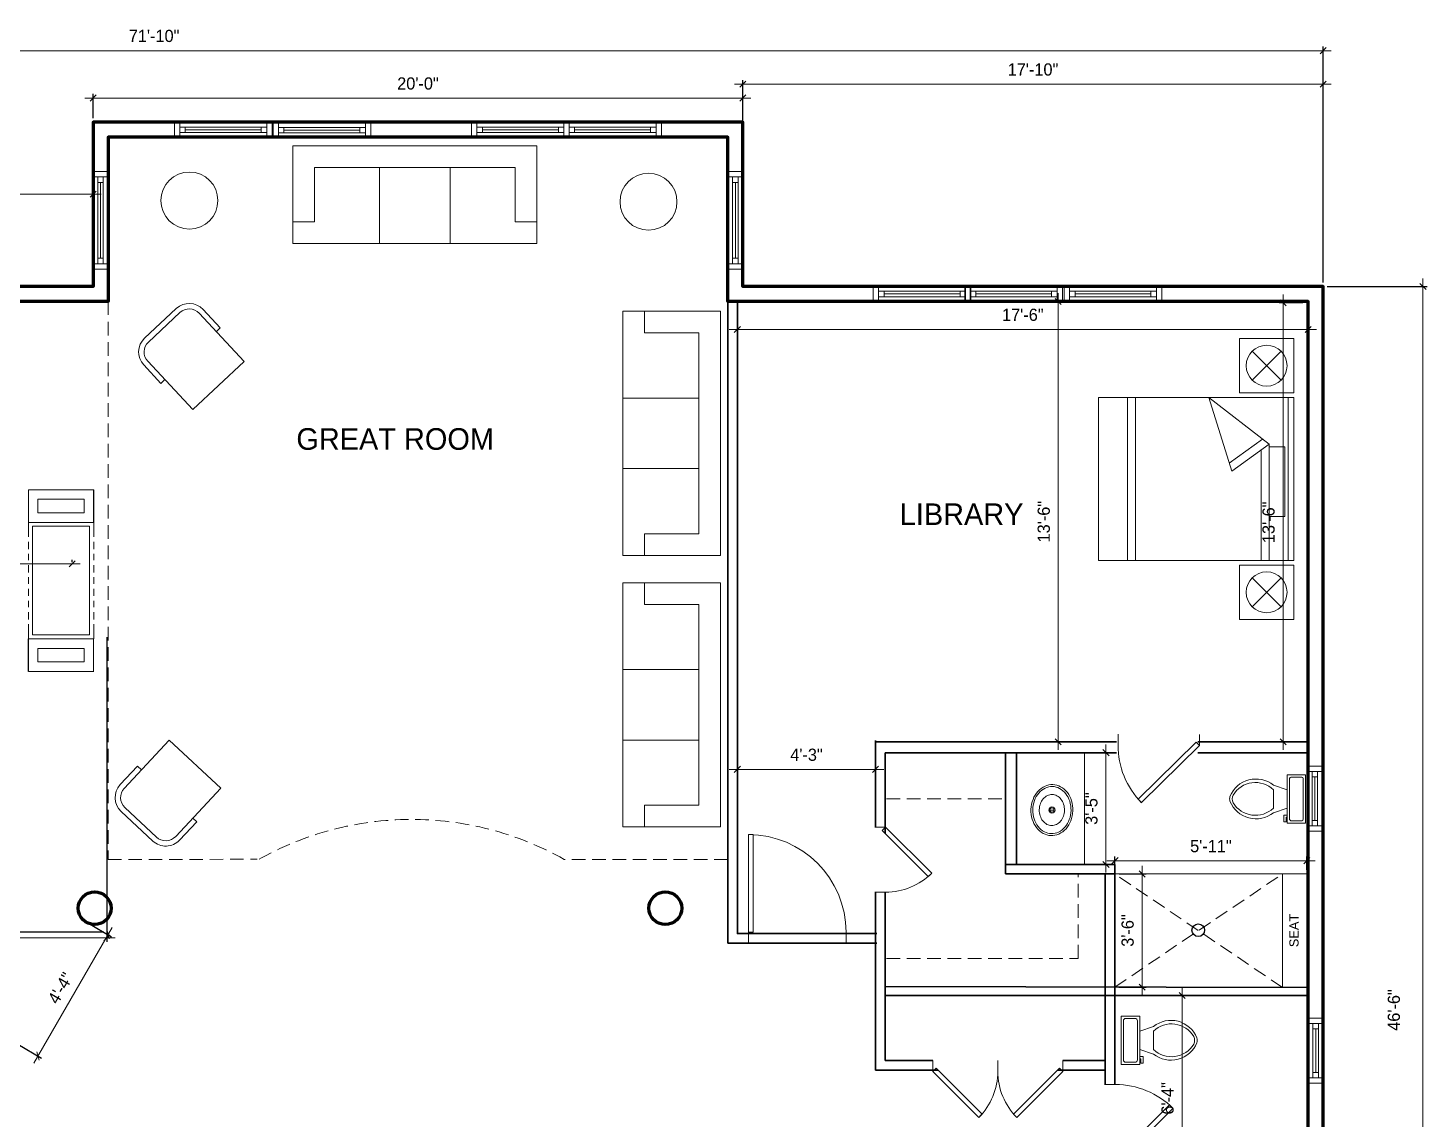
# Model space of a CAD drawing. Extents: x 2753 to 8941, y 12146 to 15850.
# Drawn here: x 5813 to 6329, y 14012 to 14414 of the extents above; entities that cross this region are included whole.
import ezdxf

# ---------------------------------------------------------------- set-up
doc = ezdxf.new("R2010")
doc.units = 0
doc.header["$LTSCALE"] = 20
doc.header["$MEASUREMENT"] = 0
doc.linetypes.add('Hidden (½x)', pattern=[0.1875, 0.125, -0.0625])
doc.layers.get('0').update_dxf_attribs({"lineweight": 9})
doc.layers.get('DefPoints').update_dxf_attribs({"color": 17})
for name, color, linetype, lineweight in [('A-FINE-15', 4, 'Continuous', 15), ('A-various', 8, 'Continuous', 5), ('A-Wall-New', 1, 'Continuous', 50), ('A-Wall-Partition', 3, 'Continuous', 35), ('A-windoor', 2, 'Continuous', 13), ('AFURNITURE', 134, 'Continuous', 18), ('Details', 2, 'Continuous', 15), ('DIM', 8, 'Continuous', 5), ('door', 43, 'Continuous', 13), ('Furniture', 132, 'Continuous', 5), ('hatch', 8, 'Continuous', 13), ('S-TEXT 1', 134, 'Continuous', 13), ('TEXT', 6, 'Continuous', 25)]:
    doc.layers.add(name, color=color, linetype=linetype, lineweight=lineweight)
for name, color, linetype in [('A-WALL-PATT', 253, 'Continuous'), ('ARROW', 4, 'Continuous'), ('BNDYTEXT', 3, 'Continuous'), ('S-HATCH', 8, 'Continuous')]:
    doc.layers.add(name, color=color, linetype=linetype)
doc.styles.get("Standard").update_dxf_attribs({"font": 'stylu.ttf'})
doc.dimstyles.new('Forum 24', dxfattribs={"dimscale": 24, "dimtxt": 0.1875, "dimasz": 0.09375, "dimexe": 0.0625, "dimexo": 0.0625, "dimgap": 0.125, "dimtad": 1, "dimdec": 4, "dimrnd": 1, "dimzin": 7, "dimdsep": 46, "dimlunit": 4, "dimtxsty": 'Standard', "dimblk": 'OBLIQUE', "dimblk1": 'DIMTICK', "dimblk2": 'OBLIQUE', "dimcen": -0.0625, "dimdle": 0.125, "dimclrd": 256, "dimclre": 256, "dimclrt": 256, "dimadec": 0, "dimazin": 0, "dimtfac": 1, "dimtdec": 4, "dimtmove": 1, "dimatfit": 3, "dimfxl": 0.0625, "dimtvp": 1.2, "dimfrac": 2, "dimtolj": 1, "dimtzin": 7, "dimlwd": 13, "dimarcsym": 0})

# ---------------------------------------------------------------- blocks, each defined once
blk = doc.blocks.new('*U674')
for p, q in [((-18, 0), (14, 0)), ((-18, -3.75), (-18, -1.75)), ((-18, -1.75), (14, -1.75)), ((14, -3.75), (-18, -3.75)), ((-16, -1.75), (-16, -3.75)), ((12, -2.75), (-16, -2.75)), ((12, -1.75), (12, -3.75)), ((14, -1.75), (14, -3.75)), ((-18, -5.5), (14, -5.5))]:
    blk.add_line(p, q)
blk.add_lwpolyline([(-18, -5.5), (-20, -5.5), (-20, 0), (-18, 0)], close=True)
at = {"extrusion": (0, 0, -1)}
blk.add_lwpolyline([(-14, -5.5), (-16, -5.5), (-16, 0), (-14, 0)], close=True, dxfattribs=at)
blk = doc.blocks.new('*U677')
for p, q in [((-36, 0), (-36, -4)), ((0, 0), (0, -4))]:
    blk.add_line(p, q)
blk.add_lwpolyline([(0, 0), (0, 36), (-1.75, 36), (-1.75, 0)], close=True)
blk.add_arc((0, 0), 36, 90, 180)
blk = doc.blocks.new('*U583')
for p, q in [((-24, 0), (-24, -4)), ((0, 0), (0, -4))]:
    blk.add_line(p, q)
blk.add_lwpolyline([(0, 0), (-16.97, 16.97), (-18.21, 15.73), (-1.24, -1.24)], close=True)
blk.add_arc((0, 0), 24, 135, 180)
blk = doc.blocks.new('_Oblique')
at = {"color": 0, "linetype": 'ByBlock', "lineweight": -2}
blk.add_line((-0.5, -0.5), (0.5, 0.5), dxfattribs=at)
blk = doc.blocks.new('*D783')
at = {"layer": 'DefPoints', "color": 0, "transparency": 16777216}
for p in [(5829.75, 14216.86), (5829.75, 14215.94), (5551.02, 14208.5)]:
    blk.add_point(p, dxfattribs=at)
at = {"layer": 'DIM', "lineweight": 13, "transparency": 16777216}
blk.add_line((5548.02, 14216.86), (5832.75, 14216.86), dxfattribs=at)
at = {"layer": 'DIM', "lineweight": -2, "transparency": 16777216}
for p, q in [((5551.02, 14210), (5551.02, 14218.36)), ((5829.75, 14217.44), (5829.75, 14218.36))]:
    blk.add_line(p, q, dxfattribs=at)
at = {"layer": 'DIM', "lineweight": 13, "transparency": 16777216, "xscale": 2.25, "yscale": 2.25, "zscale": 2.25, "rotation": 180}
blk.add_blockref('_Oblique', (5551.02, 14216.86), dxfattribs=at)
at = {"layer": 'DIM', "lineweight": 13, "transparency": 16777216, "xscale": 2.25, "yscale": 2.25, "zscale": 2.25}
blk.add_blockref('_Oblique', (5829.75, 14216.86), dxfattribs=at)
at = {"layer": 'DIM', "transparency": 16777216, "insert": (5690.38, 14222.19), "char_height": 4.5, "attachment_point": 5}
blk.add_mtext('\\A1;23\'-3"', dxfattribs=at)
blk = doc.blocks.new('DIMTICK')
for p, q in [((-1, 0), (1, 0)), ((0, 1), (0, -1))]:
    blk.add_line(p, q)
at = {"const_width": 0.141}
blk.add_lwpolyline([(0.71, 0.71), (-0.71, -0.71)], dxfattribs=at)
blk = doc.blocks.new('*D784')
at = {"layer": 'DefPoints', "color": 0, "transparency": 16777216}
for p in [(6290.96, 14406.07), (6290.96, 14319.13), (5429.02, 14315.51)]:
    blk.add_point(p, dxfattribs=at)
at = {"layer": 'DIM', "lineweight": 13, "transparency": 16777216}
blk.add_line((5426.02, 14406.07), (6293.96, 14406.07), dxfattribs=at)
at = {"layer": 'DIM', "lineweight": -2, "transparency": 16777216}
for p, q in [((5429.02, 14317.01), (5429.02, 14407.57)), ((6290.96, 14320.63), (6290.96, 14407.57))]:
    blk.add_line(p, q, dxfattribs=at)
at = {"layer": 'DIM', "lineweight": 13, "transparency": 16777216, "xscale": 2.25, "yscale": 2.25, "zscale": 2.25, "rotation": 180}
blk.add_blockref('_Oblique', (5429.02, 14406.07), dxfattribs=at)
at = {"layer": 'DIM', "lineweight": 13, "transparency": 16777216, "xscale": 2.25, "yscale": 2.25, "zscale": 2.25}
blk.add_blockref('_Oblique', (6290.96, 14406.07), dxfattribs=at)
at = {"layer": 'DIM', "transparency": 16777216, "insert": (5859.99, 14411.49), "char_height": 4.5, "attachment_point": 5}
blk.add_mtext('\\A1;71\'-10"', dxfattribs=at)
blk = doc.blocks.new('*D790')
at = {"layer": 'DefPoints', "color": 0, "transparency": 16777216}
for p in [(5842.6, 14191.4), (5434.52, 14185.59), (5842.6, 14079)]:
    blk.add_point(p, dxfattribs=at)
at = {"layer": 'DIM', "lineweight": -2, "transparency": 16777216}
for p, q in [((5842.6, 14189.9), (5842.6, 14077.5)), ((5434.52, 14184.09), (5434.52, 14077.5))]:
    blk.add_line(p, q, dxfattribs=at)
at = {"layer": 'DIM', "lineweight": 13, "transparency": 16777216}
blk.add_line((5431.52, 14079), (5845.6, 14079), dxfattribs=at)
at = {"layer": 'DIM', "lineweight": 13, "transparency": 16777216, "xscale": 2.25, "yscale": 2.25, "zscale": 2.25, "rotation": 180}
blk.add_blockref('_Oblique', (5434.52, 14079), dxfattribs=at)
at = {"layer": 'DIM', "lineweight": 13, "transparency": 16777216, "xscale": 2.25, "yscale": 2.25, "zscale": 2.25}
blk.add_blockref('_Oblique', (5842.6, 14079), dxfattribs=at)
at = {"layer": 'DIM', "transparency": 16777216, "insert": (5638.56, 14084.36), "char_height": 4.5, "attachment_point": 5}
blk.add_mtext('\\A1;34\'-0"', dxfattribs=at)
blk = doc.blocks.new('*U680')
for p, q in [((0, 0), (0, -4)), ((30, 0), (30, -4))]:
    blk.add_line(p, q)
blk.add_lwpolyline([(0, 0), (21.21, 21.21), (22.45, 19.98), (1.24, -1.24)], close=True)
blk.add_arc((0, 0), 30, 0, 45)
blk = doc.blocks.new('*D762')
at = {"layer": 'DefPoints', "color": 0, "transparency": 16777216}
for p in [(6075.01, 14141.11), (6125.97, 14127.16), (6075.01, 14097.16)]:
    blk.add_point(p, dxfattribs=at)
at = {"layer": 'S-HATCH', "lineweight": -2, "transparency": 16777216}
for p, q in [((6075.01, 14098.66), (6075.01, 14142.61)), ((6125.97, 14128.66), (6125.97, 14142.61))]:
    blk.add_line(p, q, dxfattribs=at)
at = {"layer": 'S-HATCH', "lineweight": 13, "transparency": 16777216}
blk.add_line((6128.97, 14141.11), (6072.01, 14141.11), dxfattribs=at)
at = {"layer": 'S-HATCH', "lineweight": 13, "transparency": 16777216, "xscale": 2.25, "yscale": 2.25, "zscale": 2.25, "rotation": 180}
blk.add_blockref('_Oblique', (6075.01, 14141.11), dxfattribs=at)
at = {"layer": 'S-HATCH', "lineweight": 13, "transparency": 16777216, "xscale": 2.25, "yscale": 2.25, "zscale": 2.25}
blk.add_blockref('_Oblique', (6125.97, 14141.11), dxfattribs=at)
at = {"layer": 'S-HATCH', "transparency": 16777216, "insert": (6100.49, 14146.46), "char_height": 4.5, "attachment_point": 5}
blk.add_mtext('\\A1;4\'-3"', dxfattribs=at)
blk = doc.blocks.new('*U669')
for p, q in [((-18, 0), (2, 0)), ((-18, -3.75), (-18, -1.75)), ((-18, -1.75), (2, -1.75)), ((2, -3.75), (-18, -3.75)), ((-16, -1.75), (-16, -3.75)), ((0, -2.75), (-16, -2.75)), ((0, -1.75), (0, -3.75)), ((2, -1.75), (2, -3.75)), ((-18, -5.5), (2, -5.5))]:
    blk.add_line(p, q)
blk.add_lwpolyline([(-18, -5.5), (-20, -5.5), (-20, 0), (-18, 0)], close=True)
at = {"extrusion": (0, 0, -1)}
blk.add_lwpolyline([(-2, -5.5), (-4, -5.5), (-4, 0), (-2, 0)], close=True, dxfattribs=at)
blk = doc.blocks.new('*D765')
at = {"layer": 'DefPoints', "color": 0, "transparency": 16777216}
for p in [(6290.96, 14319.13), (6327.75, 14319.13), (6290.96, 13761.62)]:
    blk.add_point(p, dxfattribs=at)
at = {"layer": 'DIM', "lineweight": -2, "transparency": 16777216}
for p, q in [((6292.46, 14319.13), (6329.25, 14319.13)), ((6292.46, 13761.62), (6329.25, 13761.62))]:
    blk.add_line(p, q, dxfattribs=at)
at = {"layer": 'DIM', "lineweight": 13, "transparency": 16777216}
blk.add_line((6327.75, 13758.62), (6327.75, 14322.13), dxfattribs=at)
at = {"layer": 'DIM', "lineweight": 13, "transparency": 16777216, "xscale": 2.25, "yscale": 2.25, "zscale": 2.25}
for p, rotation in [((6327.75, 14319.13), 90), ((6327.75, 13761.62), 270)]:
    blk.add_blockref('_Oblique', p, dxfattribs=dict(at, rotation=rotation))
at = {"layer": 'DIM', "transparency": 16777216, "insert": (6317.05, 14052.37), "char_height": 4.5, "attachment_point": 5, "rotation": 90}
blk.add_mtext('\\A1;46\'-6"', dxfattribs=at)
blk = doc.blocks.new('*D766')
at = {"layer": 'DefPoints', "color": 0, "transparency": 16777216}
for p in [(6284.96, 14313.13), (6276.19, 14151.24), (6284.96, 14151.24)]:
    blk.add_point(p, dxfattribs=at)
at = {"layer": 'DIM', "lineweight": -2, "transparency": 16777216}
for p, q in [((6283.46, 14313.13), (6274.69, 14313.13)), ((6283.46, 14151.24), (6274.69, 14151.24))]:
    blk.add_line(p, q, dxfattribs=at)
at = {"layer": 'DIM', "lineweight": 13, "transparency": 16777216}
blk.add_line((6276.19, 14316.13), (6276.19, 14148.24), dxfattribs=at)
at = {"layer": 'DIM', "lineweight": 13, "transparency": 16777216, "xscale": 2.25, "yscale": 2.25, "zscale": 2.25}
for p, rotation in [((6276.19, 14313.13), 90), ((6276.19, 14151.24), 270)]:
    blk.add_blockref('_Oblique', p, dxfattribs=dict(at, rotation=rotation))
at = {"layer": 'DIM', "transparency": 16777216, "insert": (6270.85, 14232.18), "char_height": 4.5, "attachment_point": 5, "rotation": 90}
blk.add_mtext('\\A1;13\'-6"', dxfattribs=at)
blk = doc.blocks.new('Toilet - top')
for p, q in [((9.5, -6), (9.5, -2)), ((-10, -8.5), (-8, -8.5)), ((-10, -9.5), (-10, -8.5)), ((-7, -9.5), (-10, -9.5)), ((-8, -8.5), (-8, -8)), ((-7, -8), (-7, -9.5)), ((-4, -8), (-6, -14)), ((4, -8), (6, -14)), ((4, -14), (-4, -14))]:
    blk.add_line(p, q)
blk.add_lwpolyline([(10.5, -8), (10.5, 0), (-10.5, 0), (-10.5, -8)], close=True)
for points in [[(-9.5, -2), (-9.5, -6)], [(8.5, -1), (-8.5, -1)], [(-8.5, -7), (8.5, -7)]]:
    blk.add_lwpolyline(points)
for centre, radius, start, end in [((-8.62, -1.88), 0.884, 81.8699, 188.1301), ((-8.62, -6.12), 0.884, 171.8699, 278.1301), ((8.62, -1.88), 0.884, 351.8699, 98.1301), ((8.62, -6.12), 0.884, 261.8699, 8.1301), ((3.52, -21.58), 12.17, 141.46911, 247.97143), ((4.2, -21.82), 11.33, 136.36773, 238.94682), ((-3.52, -21.58), 12.17, 292.02843, 38.53071), ((-4.2, -21.82), 11.33, 301.05301, 43.63209), ((0, -27.88), 4, 245.73182, 294.26817), ((0, -29), 4, 254.86053, 285.13947)]:
    blk.add_arc(centre, radius, start, end)
blk = doc.blocks.new('*U666')
for p, q in [((0, 0), (0, -4)), ((30, 0), (30, -4))]:
    blk.add_line(p, q)
blk.add_lwpolyline([(0, 0), (21.21, 21.21), (22.45, 19.98), (1.24, -1.24)], close=True)
blk.add_arc((0, 0), 30, 0, 45)
blk = doc.blocks.new('*U673')
for p, q in [((-24, 0), (-24, 4)), ((0, 0), (0, 4))]:
    blk.add_line(p, q)
blk.add_lwpolyline([(0, 0), (-16.97, -16.97), (-18.21, -15.73), (-1.24, 1.24)], close=True)
blk.add_arc((0, 0), 24, 180, 225)
blk = doc.blocks.new('*D785')
at = {"layer": 'DefPoints', "color": 0, "transparency": 16777216}
for p in [(6077.01, 14393.69), (6077.01, 14319.13), (6290.96, 14319.13)]:
    blk.add_point(p, dxfattribs=at)
at = {"layer": 'DIM', "lineweight": -2, "transparency": 16777216}
for p, q in [((6077.01, 14320.63), (6077.01, 14395.19)), ((6290.96, 14320.63), (6290.96, 14395.19))]:
    blk.add_line(p, q, dxfattribs=at)
at = {"layer": 'DIM', "lineweight": 13, "transparency": 16777216}
blk.add_line((6293.96, 14393.69), (6074.01, 14393.69), dxfattribs=at)
at = {"layer": 'DIM', "lineweight": 13, "transparency": 16777216, "xscale": 2.25, "yscale": 2.25, "zscale": 2.25, "rotation": 180}
blk.add_blockref('_Oblique', (6077.01, 14393.69), dxfattribs=at)
at = {"layer": 'DIM', "lineweight": 13, "transparency": 16777216, "xscale": 2.25, "yscale": 2.25, "zscale": 2.25}
blk.add_blockref('_Oblique', (6290.96, 14393.69), dxfattribs=at)
at = {"layer": 'DIM', "transparency": 16777216, "insert": (6183.99, 14399.12), "char_height": 4.5, "attachment_point": 5}
blk.add_mtext('\\A1;17\'-10"', dxfattribs=at)
blk = doc.blocks.new('*D786')
at = {"layer": 'DefPoints', "color": 0, "transparency": 16777216}
for p in [(5837.5, 14388.62), (5837.5, 14379.67), (6077.01, 14379.67)]:
    blk.add_point(p, dxfattribs=at)
at = {"layer": 'DIM', "lineweight": -2, "transparency": 16777216}
for p, q in [((5837.5, 14381.17), (5837.5, 14390.12)), ((6077.01, 14381.17), (6077.01, 14390.12))]:
    blk.add_line(p, q, dxfattribs=at)
at = {"layer": 'DIM', "lineweight": 13, "transparency": 16777216}
blk.add_line((6080.01, 14388.62), (5834.5, 14388.62), dxfattribs=at)
at = {"layer": 'DIM', "lineweight": 13, "transparency": 16777216, "xscale": 2.25, "yscale": 2.25, "zscale": 2.25, "rotation": 180}
blk.add_blockref('_Oblique', (5837.5, 14388.62), dxfattribs=at)
at = {"layer": 'DIM', "lineweight": 13, "transparency": 16777216, "xscale": 2.25, "yscale": 2.25, "zscale": 2.25}
blk.add_blockref('_Oblique', (6077.01, 14388.62), dxfattribs=at)
at = {"layer": 'DIM', "transparency": 16777216, "insert": (5957.26, 14393.96), "char_height": 4.5, "attachment_point": 5}
blk.add_mtext('\\A1;20\'-0"', dxfattribs=at)
blk = doc.blocks.new('*D787')
at = {"layer": 'DefPoints', "color": 0, "transparency": 16777216}
for p in [(5429.02, 14353.19), (5429.02, 14319.13), (5837.5, 14319.13)]:
    blk.add_point(p, dxfattribs=at)
at = {"layer": 'DIM', "lineweight": -2, "transparency": 16777216}
for p, q in [((5429.02, 14320.63), (5429.02, 14354.69)), ((5837.5, 14320.63), (5837.5, 14354.69))]:
    blk.add_line(p, q, dxfattribs=at)
at = {"layer": 'DIM', "lineweight": 13, "transparency": 16777216}
blk.add_line((5840.5, 14353.19), (5426.02, 14353.19), dxfattribs=at)
at = {"layer": 'DIM', "lineweight": 13, "transparency": 16777216, "xscale": 2.25, "yscale": 2.25, "zscale": 2.25, "rotation": 180}
blk.add_blockref('_Oblique', (5429.02, 14353.19), dxfattribs=at)
at = {"layer": 'DIM', "lineweight": 13, "transparency": 16777216, "xscale": 2.25, "yscale": 2.25, "zscale": 2.25}
blk.add_blockref('_Oblique', (5837.5, 14353.19), dxfattribs=at)
at = {"layer": 'DIM', "transparency": 16777216, "insert": (5633.26, 14358.55), "char_height": 4.5, "attachment_point": 5}
blk.add_mtext('\\A1;34\'-0"', dxfattribs=at)
blk = doc.blocks.new('A$C4D910482')
at = {"layer": 'Furniture', "linetype": 'Continuous'}
for p, q in [((31.34, 27.96), (7, 27.96)), ((16.29, 27.96), (16.29, 29.96)), ((31.34, 2), (31.34, 27.96)), ((2, 22.96), (2, 7)), ((7, 2), (31.34, 2)), ((16.29, 0), (16.29, 2))]:
    blk.add_line(p, q, dxfattribs=at)
for points in [[(16.29, 29.96), (7, 29.96)], [(0, 22.96), (0, 7)], [(7, 0), (16.29, 0)]]:
    blk.add_lwpolyline(points, dxfattribs=at)
for centre, radius, start, end in [((7, 22.96), 7, 90, 180), ((7, 22.96), 5, 90, 180), ((7, 7), 7, 180, 270), ((7, 7), 5, 180, 270)]:
    blk.add_arc(centre, radius, start, end, dxfattribs=at)
blk = doc.blocks.new('A$C7F3F290D')
at = {"layer": 'Furniture', "linetype": 'Continuous'}
for p, q in [((32, 28), (32, 0)), ((58, 28), (58, 0)), ((8, 8), (0, 8)), ((90, 8), (82, 8))]:
    blk.add_line(p, q, dxfattribs=at)
blk.add_lwpolyline([(0, 36), (90, 36), (90, 0), (0, 0)], close=True, dxfattribs=at)
blk.add_lwpolyline([(8, 8), (8, 28), (82, 28), (82, 8)], dxfattribs=at)
blk = doc.blocks.new('A$C13B4006E')
at = {"layer": 'Furniture'}
for p, q in [((0, 83.54), (0, 103.54)), ((0, 103.54), (20, 103.54)), ((20, 83.54), (20, 103.54)), ((4.68, 98.86), (15.32, 88.21)), ((4.68, 88.21), (15.32, 98.86)), ((0, 83.54), (20, 83.54)), ((2, 21.77), (2, 81.77)), ((9, 38.97), (9, 81.77)), ((12, 41.12), (12, 81.77)), ((58.34, 81.77), (58.34, 21.77)), ((61.34, 81.77), (61.34, 21.77)), ((9, 38.97), (22.88, 48.93)), ((22.88, 48.93), (31.26, 21.77)), ((11.48, 37.05), (23.81, 45.91)), ((31.26, 21.77), (9, 38.97)), ((0, 20), (20, 20)), ((0, 20), (0, 0)), ((20, 20), (20, 0)), ((4.68, 4.68), (15.32, 15.32)), ((4.68, 15.32), (15.32, 4.68)), ((0, 0), (20, 0))]:
    blk.add_line(p, q, dxfattribs=at)
blk.add_lwpolyline([(72, 81.77), (0, 81.77), (0, 21.77), (72, 21.77)], close=True, dxfattribs=at)
blk.add_lwpolyline([(9, 39.96), (3.3, 39.96), (3.3, 65.54), (9, 65.54)], dxfattribs=at)
for centre in [(10, 93.54), (10, 10)]:
    blk.add_circle(centre, 7.53, dxfattribs=at)
blk = doc.blocks.new('*D810')
at = {"layer": 'A-WALL-PATT', "lineweight": -2, "transparency": 16777216}
for p, q in [((6215.72, 14102.53), (6225.73, 14102.53)), ((6215.66, 14060.83), (6225.73, 14060.83))]:
    blk.add_line(p, q, dxfattribs=at)
at = {"layer": 'A-WALL-PATT', "lineweight": 13, "transparency": 16777216}
blk.add_line((6224.23, 14105.53), (6224.23, 14057.83), dxfattribs=at)
at = {"layer": 'DefPoints', "color": 0, "transparency": 16777216}
for p in [(6214.22, 14102.53), (6214.16, 14060.83), (6224.23, 14060.83)]:
    blk.add_point(p, dxfattribs=at)
at = {"layer": 'A-WALL-PATT', "lineweight": 13, "transparency": 16777216, "xscale": 2.25, "yscale": 2.25, "zscale": 2.25}
for p, rotation in [((6224.23, 14102.53), 90), ((6224.23, 14060.83), 270)]:
    blk.add_blockref('_Oblique', p, dxfattribs=dict(at, rotation=rotation))
at = {"layer": 'A-WALL-PATT', "transparency": 16777216, "insert": (6218.9, 14081.68), "char_height": 4.5, "attachment_point": 5, "rotation": 90}
blk.add_mtext('\\A1;3\'-6"', dxfattribs=at)
blk = doc.blocks.new('*D811')
at = {"layer": 'A-WALL-PATT', "lineweight": 13, "transparency": 16777216}
blk.add_line((6211.22, 14107.43), (6287.96, 14107.43), dxfattribs=at)
at = {"layer": 'A-WALL-PATT', "lineweight": -2, "transparency": 16777216}
for p, q in [((6214.22, 14104.03), (6214.22, 14108.93)), ((6284.96, 14104.03), (6284.96, 14108.93))]:
    blk.add_line(p, q, dxfattribs=at)
at = {"layer": 'DefPoints', "color": 0, "transparency": 16777216}
for p in [(6284.96, 14107.43), (6214.22, 14102.53), (6284.96, 14102.53)]:
    blk.add_point(p, dxfattribs=at)
at = {"layer": 'A-WALL-PATT', "lineweight": 13, "transparency": 16777216, "xscale": 2.25, "yscale": 2.25, "zscale": 2.25, "rotation": 180}
blk.add_blockref('_Oblique', (6214.22, 14107.43), dxfattribs=at)
at = {"layer": 'A-WALL-PATT', "lineweight": 13, "transparency": 16777216, "xscale": 2.25, "yscale": 2.25, "zscale": 2.25}
blk.add_blockref('_Oblique', (6284.96, 14107.43), dxfattribs=at)
at = {"layer": 'A-WALL-PATT', "transparency": 16777216, "insert": (6249.59, 14112.78), "char_height": 4.5, "attachment_point": 5}
blk.add_mtext('\\A1;5\'-11"', dxfattribs=at)
blk = doc.blocks.new('*D812')
at = {"layer": 'A-WALL-PATT', "lineweight": 13, "transparency": 16777216}
blk.add_line((6238.98, 14060.71), (6238.98, 13978.89), dxfattribs=at)
at = {"layer": 'A-WALL-PATT', "lineweight": -2, "transparency": 16777216}
for p, q in [((6215.66, 14057.71), (6240.48, 14057.71)), ((6215.66, 13981.89), (6240.48, 13981.89))]:
    blk.add_line(p, q, dxfattribs=at)
at = {"layer": 'DefPoints', "color": 0, "transparency": 16777216}
for p in [(6214.16, 14057.71), (6214.16, 13981.89), (6238.98, 13981.89)]:
    blk.add_point(p, dxfattribs=at)
at = {"layer": 'A-WALL-PATT', "lineweight": 13, "transparency": 16777216, "xscale": 2.25, "yscale": 2.25, "zscale": 2.25}
for p, rotation in [((6238.98, 14057.71), 90), ((6238.98, 13981.89), 270)]:
    blk.add_blockref('_Oblique', p, dxfattribs=dict(at, rotation=rotation))
at = {"layer": 'A-WALL-PATT', "transparency": 16777216, "insert": (6233.63, 14019.8), "char_height": 4.5, "attachment_point": 5, "rotation": 90}
blk.add_mtext('\\A1;6\'-4"', dxfattribs=at)
blk = doc.blocks.new('*D813')
at = {"layer": 'A-various', "lineweight": -2, "transparency": 16777216}
for p, q in [((6204.51, 14147.24), (6212.4, 14147.24)), ((6204.51, 14106.03), (6212.4, 14106.03))]:
    blk.add_line(p, q, dxfattribs=at)
at = {"layer": 'A-various', "lineweight": 13, "transparency": 16777216}
blk.add_line((6210.9, 14150.24), (6210.9, 14103.03), dxfattribs=at)
at = {"layer": 'DefPoints', "color": 0, "transparency": 16777216}
for p in [(6203.01, 14147.24), (6203.01, 14106.03), (6210.9, 14106.03)]:
    blk.add_point(p, dxfattribs=at)
at = {"layer": 'A-various', "lineweight": 13, "transparency": 16777216, "xscale": 2.25, "yscale": 2.25, "zscale": 2.25}
for p, rotation in [((6210.9, 14147.24), 90), ((6210.9, 14106.03), 270)]:
    blk.add_blockref('_Oblique', p, dxfattribs=dict(at, rotation=rotation))
at = {"layer": 'A-various', "transparency": 16777216, "insert": (6205.55, 14126.64), "char_height": 4.5, "attachment_point": 5, "rotation": 90}
blk.add_mtext('\\A1;3\'-5"', dxfattribs=at)
blk = doc.blocks.new('*D815')
at = {"layer": 'BNDYTEXT', "lineweight": -2, "transparency": 16777216}
for p, q in [((6178.37, 14313.63), (6194.81, 14313.63)), ((6178.37, 14151.24), (6194.81, 14151.24))]:
    blk.add_line(p, q, dxfattribs=at)
at = {"layer": 'BNDYTEXT', "lineweight": 13, "transparency": 16777216}
blk.add_line((6193.31, 14316.63), (6193.31, 14148.24), dxfattribs=at)
at = {"layer": 'DefPoints', "color": 0, "transparency": 16777216}
for p in [(6176.87, 14313.63), (6176.87, 14151.24), (6193.31, 14151.24)]:
    blk.add_point(p, dxfattribs=at)
at = {"layer": 'BNDYTEXT', "lineweight": 13, "transparency": 16777216, "xscale": 2.25, "yscale": 2.25, "zscale": 2.25}
for p, rotation in [((6193.31, 14313.63), 90), ((6193.31, 14151.24), 270)]:
    blk.add_blockref('_Oblique', p, dxfattribs=dict(at, rotation=rotation))
at = {"layer": 'BNDYTEXT', "transparency": 16777216, "insert": (6187.98, 14232.43), "char_height": 4.5, "attachment_point": 5, "rotation": 90}
blk.add_mtext('\\A1;13\'-6"', dxfattribs=at)
blk = doc.blocks.new('*D816')
at = {"layer": 'BNDYTEXT', "lineweight": -2, "transparency": 16777216}
for p, q in [((6075.01, 14312.13), (6075.01, 14301.76)), ((6285.46, 14312.13), (6285.46, 14301.76))]:
    blk.add_line(p, q, dxfattribs=at)
at = {"layer": 'BNDYTEXT', "lineweight": 13, "transparency": 16777216}
blk.add_line((6072.01, 14303.26), (6288.46, 14303.26), dxfattribs=at)
at = {"layer": 'DefPoints', "color": 0, "transparency": 16777216}
for p in [(6075.01, 14313.63), (6285.46, 14313.63), (6285.46, 14303.26)]:
    blk.add_point(p, dxfattribs=at)
at = {"layer": 'BNDYTEXT', "lineweight": 13, "transparency": 16777216, "xscale": 2.25, "yscale": 2.25, "zscale": 2.25, "rotation": 180}
blk.add_blockref('_Oblique', (6075.01, 14303.26), dxfattribs=at)
at = {"layer": 'BNDYTEXT', "lineweight": 13, "transparency": 16777216, "xscale": 2.25, "yscale": 2.25, "zscale": 2.25}
blk.add_blockref('_Oblique', (6285.46, 14303.26), dxfattribs=at)
at = {"layer": 'BNDYTEXT', "transparency": 16777216, "insert": (6180.24, 14308.67), "char_height": 4.5, "attachment_point": 5}
blk.add_mtext('\\A1;17\'-6"', dxfattribs=at)
blk = doc.blocks.new('*D854')
at = {"layer": 'A-WALL-PATT', "lineweight": 13, "transparency": 16777216}
blk.add_line((5844.54, 14082.74), (5815.68, 14032.82), dxfattribs=at)
at = {"layer": 'A-WALL-PATT', "lineweight": -2, "transparency": 16777216}
for p, q in [((5835.58, 14084.46), (5844.34, 14079.39)), ((5809.72, 14039.73), (5818.48, 14034.67))]:
    blk.add_line(p, q, dxfattribs=at)
at = {"layer": 'DefPoints', "color": 0, "transparency": 16777216}
for p in [(5834.29, 14085.21), (5808.42, 14040.48), (5817.18, 14035.42)]:
    blk.add_point(p, dxfattribs=at)
at = {"layer": 'A-WALL-PATT', "lineweight": 13, "transparency": 16777216, "xscale": 2.25, "yscale": 2.25, "zscale": 2.25}
for p, rotation in [((5843.04, 14080.14), 59.96096520257899), ((5817.18, 14035.42), 239.960965202579)]:
    blk.add_blockref('_Oblique', p, dxfattribs=dict(at, rotation=rotation))
at = {"layer": 'A-WALL-PATT', "transparency": 16777216, "insert": (5825.48, 14060.46), "char_height": 4.5, "attachment_point": 5, "rotation": 59.961}
blk.add_mtext('\\A1;4\'-4"', dxfattribs=at)
blk = doc.blocks.new('*D771')
at = {"layer": 'A-WALL-PATT', "lineweight": -2, "transparency": 16777216}
for p, q in [((5841.5, 14313.63), (5804.72, 14313.63)), ((5841.5, 14081.02), (5804.72, 14081.02))]:
    blk.add_line(p, q, dxfattribs=at)
at = {"layer": 'A-WALL-PATT', "lineweight": 13, "transparency": 16777216}
blk.add_line((5806.22, 14316.63), (5806.22, 14078.02), dxfattribs=at)
at = {"layer": 'DefPoints', "color": 0, "transparency": 16777216}
for p in [(5843, 14313.63), (5806.22, 14081.02), (5843, 14081.02)]:
    blk.add_point(p, dxfattribs=at)
at = {"layer": 'A-WALL-PATT', "lineweight": 13, "transparency": 16777216, "xscale": 2.25, "yscale": 2.25, "zscale": 2.25}
for p, rotation in [((5806.22, 14313.63), 90), ((5806.22, 14081.02), 270)]:
    blk.add_blockref('_Oblique', p, dxfattribs=dict(at, rotation=rotation))
at = {"layer": 'A-WALL-PATT', "transparency": 16777216, "insert": (5800.87, 14197.32), "char_height": 4.5, "attachment_point": 5, "rotation": 90}
blk.add_mtext('\\A1;19\'-5"', dxfattribs=at)

msp = doc.modelspace()

# ---------------------------------------------------------------- linework, layer by layer
at = {"layer": 'A-FINE-15', "linetype": 'Hidden (½x)', "ltscale": 2}
for p, q in [((6129.96769, 14130.24906), (6173.85724, 14130.24906)), ((6275.91849, 14060.73136), (6214.14363, 14102.53257)), ((6214.15727, 14060.83252), (6275.91849, 14102.53257))]:
    msp.add_line(p, q, dxfattribs=at)
at = {"layer": 'A-FINE-15'}
for points in [[(5837.6536, 14244.1694), (5813.6536, 14244.1694), (5837.6536, 14244.1694), (5837.6536, 14232.1694), (5813.6536, 14232.1694)], [(5813.65427, 14244.1694), (5814.1336, 14244.1694), (5813.7336, 14244.1694)], [(5813.73354, 14244.1694), (5813.73354, 14232.1694), (5837.73354, 14232.1694), (5837.73354, 14244.1694)], [(5819.17347, 14244.1694), (5837.73347, 14244.1694), (5819.17347, 14244.1694)], [(5813.6536, 14232.1694), (5813.6536, 14226.8094)], [(5837.73354, 14232.1694), (5837.73354, 14226.8094)], [(5813.6536, 14224.9694), (5813.6536, 14222.3294)], [(5837.73354, 14224.9694), (5837.73354, 14222.3294)], [(5813.6536, 14220.5694), (5813.6536, 14218.1694)], [(5837.73354, 14220.5694), (5837.73354, 14218.1694)], [(5813.6536, 14216.3294), (5813.6536, 14213.6894)], [(5837.73354, 14216.3294), (5837.73354, 14213.6894)], [(5813.6536, 14211.9294), (5813.6536, 14209.5294)], [(5837.73354, 14211.9294), (5837.73354, 14209.5294)], [(5813.6536, 14207.6894), (5813.6536, 14205.0494)], [(5837.73354, 14207.6894), (5837.73354, 14205.0494)], [(5813.6536, 14203.2894), (5813.6536, 14200.8894)], [(5813.6536, 14199.0494), (5813.6536, 14196.4094)], [(5837.73354, 14203.2894), (5837.73354, 14200.8894)], [(5837.73354, 14199.0494), (5837.73354, 14196.4094)], [(5813.73354, 14194.6494), (5813.73354, 14189.2094), (5818.29354, 14189.2094)], [(5837.73354, 14194.6494), (5837.73354, 14189.2094)], [(5813.6536, 14189.2094), (5837.6536, 14189.2094), (5837.6536, 14177.2094)], [(5820.05354, 14189.2094), (5822.6942, 14189.2094)], [(5824.53347, 14189.2094), (5826.93347, 14189.2094)], [(5828.69347, 14189.2094), (5831.3328, 14189.2094)], [(5833.17347, 14189.2094), (5837.73347, 14189.2094)], [(5813.6536, 14177.2094), (5837.6536, 14177.2094), (5813.6536, 14177.2094)], [(5819.17347, 14177.2094), (5837.73347, 14177.2094), (5819.17347, 14177.2094)]]:
    msp.add_lwpolyline(points, dxfattribs=at)
for points in [[(5817.17287, 14235.6894), (5817.17287, 14240.73006), (5834.21354, 14240.73006), (5834.21354, 14235.6894), (5834.21354, 14240.73006), (5817.17287, 14240.73006)], [(5834.21414, 14235.6894), (5817.17347, 14235.6894)], [(5836.21354, 14230.7294), (5815.17287, 14230.7294), (5815.17287, 14190.7294), (5836.21354, 14190.7294)], [(5817.17287, 14185.6894), (5817.17287, 14180.73006), (5834.21354, 14180.73006), (5834.21354, 14185.6894), (5834.21354, 14180.73006), (5817.17287, 14180.73006)], [(5834.21414, 14185.6894), (5817.17347, 14185.6894)]]:
    msp.add_lwpolyline(points, close=True, dxfattribs=at)
at = {"layer": 'A-FINE-15', "linetype": 'Hidden (½x)', "ltscale": 2}
msp.add_lwpolyline([(6129.96769, 14071.37545), (6200.65727, 14071.37545), (6200.65727, 14102.53257)], dxfattribs=at)
at = {"layer": 'A-Wall-New', "lineweight": 70}
for points in [[(6290.95996, 13761.62129), (6290.95996, 14319.12574), (6077.01453, 14319.12574), (6077.01453, 14379.67461), (5837.49679, 14379.67461), (5837.49679, 14319.12574), (5429.01724, 14319.12574), (5429.01724, 13667.67673), (5668.99679, 13667.67673), (5668.99679, 13761.62129), (5698.1947, 13761.62129), (5716.65908, 13721.18994), (5822.0428, 13721.18994), (5840.50718, 13761.62129), (6091.29225, 13761.62129), (6109.88901, 13720.90007), (6215.27273, 13720.90007), (6233.86949, 13761.62129)], [(6285.45996, 13767.12129), (6285.45996, 14313.62574), (6071.51453, 14313.62574), (6071.51453, 14374.17461), (5842.99679, 14374.17461), (5842.99679, 14313.62574), (5434.51724, 14313.62574), (5434.51724, 13673.17673), (5663.49679, 13673.17673), (5663.49679, 13767.12129), (5701.72934, 13767.12129), (5720.19371, 13726.68994), (5818.50817, 13726.68994), (5836.97254, 13767.12129), (6094.82688, 13767.12129), (6113.42364, 13726.40007), (6211.7381, 13726.40007), (6230.33485, 13767.12129)]]:
    msp.add_lwpolyline(points, close=True, dxfattribs=at)
for centre in [(5838.08151, 14089.90606), (6048.45321, 14089.90606)]:
    msp.add_circle(centre, 6.04152, dxfattribs=at)
at = {"layer": 'A-Wall-Partition'}
for p, q in [((6125.96769, 14119.79908), (6125.96769, 14151.74245)), ((6125.96769, 14151.2412), (6214.749, 14151.2412)), ((6129.46769, 14147.2412), (6179.76581, 14147.2412)), ((6129.46769, 14147.2412), (6129.46769, 14117.52763)), ((6173.85724, 14102.53257), (6173.85724, 14147.2412)), ((6177.85724, 14106.03257), (6177.85724, 14147.2412)), ((6179.76581, 14147.2412), (6214.76367, 14147.2412)), ((6244.749, 14151.2412), (6285.45996, 14151.2412)), ((6244.749, 14147.2412), (6285.45996, 14147.2412)), ((6214.15727, 14106.03257), (6173.85724, 14106.03257)), ((6214.14363, 14102.53257), (6173.85724, 14102.53257)), ((6125.96769, 14080.52617), (6125.96769, 14095.79908)), ((6125.96769, 14077.02617), (6125.96769, 14095.79908)), ((6129.46769, 14095.79908), (6129.46769, 14033.70768)), ((6125.96769, 14077.02617), (6125.96769, 14030.20768)), ((6210.65727, 14024.91164), (6210.65727, 14048.73027)), ((6214.15727, 14024.91164), (6214.15727, 14048.73027)), ((6129.46769, 14033.70768), (6147.01548, 14033.70768)), ((6195.01548, 14033.70768), (6210.65727, 14033.70768)), ((6125.96769, 14030.20768), (6148.99035, 14030.20768)), ((6193.04061, 14030.20768), (6210.65727, 14030.20768))]:
    msp.add_line(p, q, dxfattribs=at)
for points in [[(6290.95996, 13761.62129), (6285.45996, 13767.12129), (6230.33485, 13767.12129), (6211.7381, 13726.40007), (6113.42364, 13726.40007), (6094.82688, 13767.12129), (5836.97254, 13767.12129), (5818.50817, 13726.68994), (5720.19371, 13726.68994), (5701.72934, 13767.12129), (5663.49679, 13767.12129), (5663.49679, 13673.17673), (5434.51724, 13673.17673), (5434.51724, 14313.62574), (5842.99679, 14313.62574), (5842.99679, 14374.17461), (6071.51453, 14374.17461), (6071.51453, 14313.62574), (6285.45996, 14313.62574), (6285.45996, 13767.12129)], [(6126.48543, 14077.02617), (6071.51453, 14077.02617), (6071.51453, 14313.62574)], [(6126.48543, 14080.52617), (6075.01453, 14080.52617), (6075.01453, 14313.62574)], [(6214.15727, 14045.53678), (6214.15727, 14106.03257)], [(6210.65727, 14048.73027), (6210.65727, 14102.53257)], [(6284.95996, 14057.70768), (6129.46769, 14057.70768)]]:
    msp.add_lwpolyline(points, dxfattribs=at)
msp.add_lwpolyline([(6129.46769, 14060.98327), (6284.99463, 14060.70643)], close=True, dxfattribs=at)
at = {"layer": 'AFURNITURE'}
for p, q in [((6203.0132, 14147.36288), (6203.0132, 14106.03257)), ((6275.91849, 14102.53257), (6275.91849, 14060.73136))]:
    msp.add_line(p, q, dxfattribs=at)
at = {"layer": 'ARROW'}
msp.add_line((5813.6536, 14177.2094), (5813.6536, 14189.2094), dxfattribs=at)
at = {"layer": 'Details', "linetype": 'Hidden (½x)', "ltscale": 2}
for p, q in [((5842.99679, 14313.62574), (5842.99679, 14107.85456)), ((5842.99679, 14107.85456), (5897.96946, 14107.95203)), ((6071.51453, 14107.90606), (6011.21163, 14107.90606))]:
    msp.add_line(p, q, dxfattribs=at)
msp.add_arc((5954.90843, 14007.67064), 114.96605, 60.6766577, 119.6874, dxfattribs=at)
at = {"layer": 'Furniture', "linetype": 'Continuous'}
for centre in [(5873.01164, 14350.81602), (6042.25458, 14350.37994)]:
    msp.add_circle(centre, 10.5, dxfattribs=at)
at = {"layer": 'hatch'}
msp.add_line((6191.73186, 14126.08888), (6190.19223, 14126.09767), dxfattribs=at)
for points in [[(6191.31925, 14135.50924, 0.117634257), (6188.42435, 14134.93363, 0.10446928), (6185.76359, 14132.95816, 0.09001579), (6184.00038, 14130.04592, 0.081919949), (6183.25311, 14126.38572, 0.081919949), (6183.72093, 14122.67943, 0.09001579), (6185.25842, 14119.64198, 0.10446928), (6187.76187, 14117.47059, 0.117634257), (6190.60484, 14116.67731, 0.117634257), (6193.49974, 14117.25292, 0.10446928), (6196.1605, 14119.22839, 0.09001579), (6197.92371, 14122.14063, 0.081919949), (6198.67098, 14125.80083, 0.081919949), (6198.20316, 14129.50712, 0.09001579), (6196.66566, 14132.54457, 0.10446928), (6194.16222, 14134.71596, 0.117634257)], [(6191.13408, 14134.78092, 0.1186217), (6188.50392, 14134.20286, 0.104678172), (6186.10255, 14132.335, 0.089562066), (6184.54097, 14129.62322, 0.081184699), (6183.91765, 14126.23277, 0.081184699), (6184.40625, 14122.8203, 0.089562066), (6185.85926, 14120.04882, 0.104678172), (6188.18479, 14118.08736, 0.1186217), (6190.79001, 14117.40563, 0.1186217), (6193.42017, 14117.98369, 0.104678172), (6195.82154, 14119.85154, 0.089562066), (6197.38312, 14122.56332, 0.081184699), (6198.00644, 14125.95378, 0.081184699), (6197.51784, 14129.36625, 0.089562066), (6196.06483, 14132.13773, 0.104678172), (6193.7393, 14134.09919, 0.1186217)], [(6191.05853, 14131.80528, 0.118282567), (6189.32385, 14131.41996, 0.10460746), (6187.7444, 14130.18778, 0.089717964), (6186.71945, 14128.40129, 0.081436083), (6186.31512, 14126.17177, 0.081436083), (6186.64392, 14123.92986, 0.089717964), (6187.60794, 14122.10978, 0.10460746), (6189.14487, 14120.82496, 0.118282567), (6190.86556, 14120.38127, 0.118282567), (6192.60024, 14120.76659, 0.10460746), (6194.17969, 14121.99877, 0.089717964), (6195.20464, 14123.78525, 0.081436083), (6195.60897, 14126.01478, 0.081436083), (6195.28017, 14128.25668, 0.089717964), (6194.31615, 14130.07677, 0.10460746), (6192.77922, 14131.36159, 0.118282567)]]:
    msp.add_lwpolyline(points, format="xyb", close=True, dxfattribs=at)
for radius in [1.15474, 0.76983]:
    msp.add_circle((6190.96204, 14126.09327), radius, dxfattribs=at)
at = {"layer": 'S-TEXT 1'}
msp.add_lwpolyline([(6284.95996, 14102.53257), (6214.21793, 14102.53257)], dxfattribs=at)
at = {"layer": 'TEXT'}
msp.add_circle((6244.92845, 14081.80399), 2.32672, dxfattribs=at)

# ---------------------------------------------------------------- block references
at = {"layer": 'A-windoor', "lineweight": 25, "xscale": -1, "rotation": 180}
for p in [(5887.49679, 14374.17461), (5923.86508, 14373.99258), (5997.01453, 14374.17461), (6031.01453, 14374.17461)]:
    msp.add_blockref('*U674', p, dxfattribs=at)
at = {"layer": 'A-windoor', "lineweight": 25}
for name, p, rotation in [('*U674', (5837.49253, 14345.5355), 89.99999999999999), ('*U674', (6071.51028, 14345.5355), 89.99999999999999), ('*U674', (6141.09573, 14313.62574), 180), ('*U674', (6174.8658, 14313.62574), 180), ('*U674', (6211.48665, 14313.62574), 180), ('*U669', (6285.16117, 14138.2854), 89.99999999999999), ('*U669', (6285.45996, 14045.38803), 89.99999999999999)]:
    msp.add_blockref(name, p, dxfattribs=dict(at, rotation=rotation))
at = {"layer": 'door', "lineweight": 20, "rotation": 179.659463457906}
msp.add_blockref('*U680', (6245.35135, 14149.90592), dxfattribs=at)
at = {"layer": 'door', "lineweight": 20, "xscale": -1}
for name, p, rotation in [('*U677', (6079.0625, 14081.02617), 359.9999999999404), ('*U583', (6129.67111, 14119.79908), 270), ('*U666', (6214.38482, 13994.91164), 270)]:
    msp.add_blockref(name, p, dxfattribs=dict(at, rotation=rotation))
msp.add_blockref('*U673', (6147.01548, 14029.70768), dxfattribs=at)
at = {"layer": 'door', "lineweight": 20}
msp.add_blockref('*U673', (6195.01548, 14029.70768), dxfattribs=at)
at = {"layer": 'Furniture'}
msp.add_blockref('A$C7F3F290D', (5911.12756, 14335.00711), dxfattribs=at)
for name, p, rotation in [('A$C4D910482', (5851.3912, 14295.31843), 313.064406589323), ('A$C7F3F290D', (6032.82235, 14309.99037), 270), ('A$C13B4006E', (6280.11854, 14299.92832), 180), ('A$C7F3F290D', (6032.82235, 14209.88367), 270)]:
    msp.add_blockref(name, p, dxfattribs=dict(at, rotation=rotation))
at = {"layer": 'Furniture', "xscale": -1, "rotation": 226.935593410677}
msp.add_blockref('A$C4D910482', (5842.73409, 14130.35286), dxfattribs=at)
at = {"layer": 'hatch', "yscale": 0.8484843624469084, "zscale": 0.8484843624469084}
for p, xscale, rotation in [((6284.49236, 14130.20891), -0.8484843624469084, 270), ((6216.53412, 14041.2093), 0.8484843624469084, 89.99999999999999)]:
    msp.add_blockref('Toilet - top', p, dxfattribs=dict(at, xscale=xscale, rotation=rotation))

# ---------------------------------------------------------------- texts
at = {"layer": 'TEXT', "char_height": 7.9715734, "width": 215.9601936, "attachment_point": 5}
for s, insert in [('\\A1;GREAT ROOM', (5948.85328, 14262.85159)), ('\\A1;LIBRARY', (6157.678, 14235.1697))]:
    msp.add_mtext(s, dxfattribs=dict(at, insert=insert))
at = {"layer": 'TEXT', "insert": (6280.2214, 14081.69734), "char_height": 2.25, "width": 48.955399, "attachment_point": 5, "rotation": 90}
msp.add_mtext('{\\fArial|b0|i0|c0|p34;\\H1.5x;SEAT}', dxfattribs=at)

# ---------------------------------------------------------------- dimensions: what is measured, and where the dimension line sits
at = {"layer": 'A-various'}
dim = msp.add_linear_dim(base=(6210.89759, 14106.03257), p1=(6203.0132, 14147.2412), p2=(6203.0132, 14106.03257), angle=90, dimstyle='Forum 24', dxfattribs=at)
dim.commit()
dim.dimension.update_dxf_attribs({"geometry": '*D813', "text_midpoint": (6205.55041, 14126.63689)})
at = {"layer": 'A-WALL-PATT', "color": 1}
for p1, p2, distance, picture, middle in [((5842.996785, 14313.625738), (5842.996785, 14081.017287), -36.775683, '*D771', (5800.873921, 14197.321512)), ((5834.28547, 14085.20606), (5808.42407, 14040.48318), 10.11172, '*D854', (5825.4765, 14060.46119))]:
    dim = msp.add_aligned_dim(p1=p1, p2=p2, distance=distance, dimstyle='Forum 24', dxfattribs=at)
    dim.commit()
    dim.dimension.update_dxf_attribs({"geometry": picture, "text_midpoint": middle})
at = {"layer": 'A-WALL-PATT'}
dim = msp.add_linear_dim(base=(6284.95996, 14107.42901), p1=(6214.21793, 14102.53257), p2=(6284.95996, 14102.53257), dimstyle='Forum 24', dxfattribs=at)
dim.commit()
dim.dimension.update_dxf_attribs({"geometry": '*D811', "text_midpoint": (6249.58894, 14112.77619)})
for base, p1, p2, picture, middle in [((6224.234215, 14060.832521), (6214.217926, 14102.532573), (6214.157272, 14060.832521), '*D810', (6218.900211, 14081.682547)), ((6238.98483, 13981.89288), (6214.15727, 14057.70768), (6214.15727, 13981.89288), '*D812', (6233.63436, 14019.80028))]:
    dim = msp.add_linear_dim(base=base, p1=p1, p2=p2, angle=90, dimstyle='Forum 24', dxfattribs=at)
    dim.commit()
    dim.dimension.update_dxf_attribs({"geometry": picture, "text_midpoint": middle})
at = {"layer": 'BNDYTEXT'}
dim = msp.add_linear_dim(base=(6285.45996, 14303.26267), p1=(6075.01453, 14313.62574), p2=(6285.45996, 14313.62574), dimstyle='Forum 24', dxfattribs=at)
dim.commit()
dim.dimension.update_dxf_attribs({"geometry": '*D816', "text_midpoint": (6180.23724, 14308.67409)})
dim = msp.add_linear_dim(base=(6193.31222, 14151.2412), p1=(6176.8658, 14313.62574), p2=(6176.8658, 14151.2412), angle=90, dimstyle='Forum 24', dxfattribs=at)
dim.commit()
dim.dimension.update_dxf_attribs({"geometry": '*D815', "text_midpoint": (6187.97821, 14232.43347)})
at = {"layer": 'DIM'}
for base, p1, p2, picture, middle in [((6290.95996, 14406.06679), (5429.01724, 14315.51241), (6290.95996, 14319.12574), '*D784', (5859.9886, 14411.49468)), ((6077.01453, 14393.6875), (6290.95996, 14319.12574), (6077.01453, 14319.12574), '*D785', (6183.98724, 14399.11539)), ((5837.49679, 14388.625), (6077.01453, 14379.67461), (5837.49679, 14379.67461), '*D786', (5957.25566, 14393.95571)), ((5429.017241, 14353.1875), (5837.496785, 14319.125738), (5429.017241, 14319.125738), '*D787', (5633.257013, 14358.554447)), ((5829.74605, 14216.8622), (5551.01724, 14208.5), (5829.74605, 14215.94121), '*D783', (5690.38165, 14222.19291)), ((5842.6024, 14078.99532), (5434.51724, 14185.59459), (5842.6024, 14191.39833), '*D790', (5638.55982, 14084.36227))]:
    dim = msp.add_linear_dim(base=base, p1=p1, p2=p2, dimstyle='Forum 24', dxfattribs=at)
    dim.commit()
    dim.dimension.update_dxf_attribs({"geometry": picture, "text_midpoint": middle})
dim = msp.add_linear_dim(base=(6327.75, 14319.125738), p1=(6290.959956, 13761.621286), p2=(6290.959956, 14319.125738), angle=90, dimstyle='Forum 24', dxfattribs=at)
dim.commit()
dim.dimension.update_dxf_attribs({"geometry": '*D765', "text_midpoint": (6322.399524, 14052.373512), "dimtype": 160})
dim = msp.add_linear_dim(base=(6276.1875, 14151.2412), p1=(6284.95996, 14313.12574), p2=(6284.95996, 14151.2412), angle=90, dimstyle='Forum 24', dxfattribs=at)
dim.commit()
dim.dimension.update_dxf_attribs({"geometry": '*D766', "text_midpoint": (6270.8535, 14232.18347)})
at = {"layer": 'S-HATCH'}
dim = msp.add_linear_dim(base=(6075.01453, 14141.11423), p1=(6125.96769, 14127.16047), p2=(6075.01453, 14097.16047), dimstyle='Forum 24', dxfattribs=at)
dim.commit()
dim.dimension.update_dxf_attribs({"geometry": '*D762', "text_midpoint": (6100.49111, 14146.46471)})

doc.saveas('drawing.dxf')
